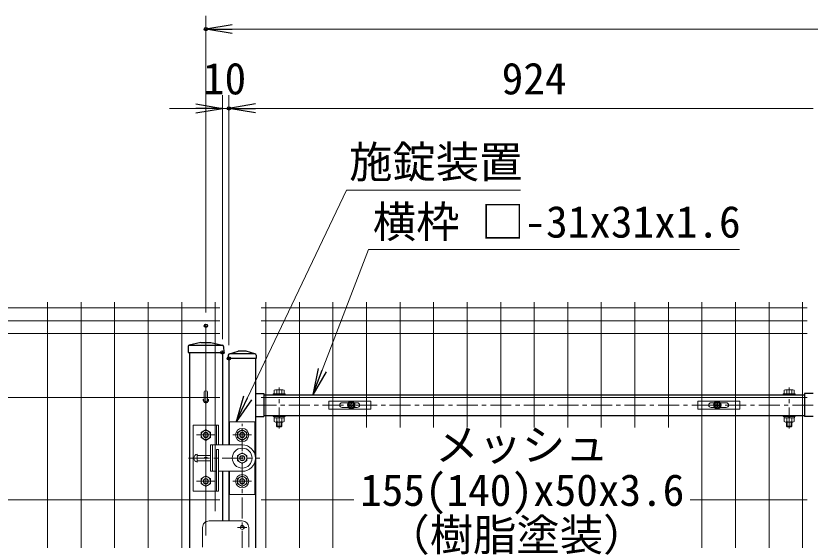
# Model space of a CAD drawing. Units: millimetres, scale not verified. Extents: x -4200 to 4200, y -2970 to 2970.
# Drawn here: x -2931 to -1729, y 318 to 1111 of the extents above; entities that cross this region are included whole.
import ezdxf
from ezdxf.enums import TextEntityAlignment as Align

# ---------------------------------------------------------------- set-up
doc = ezdxf.new("R2010")
doc.units = ezdxf.units.MM
doc.header["$LTSCALE"] = 10
doc.header["$PDMODE"] = 32
doc.header["$PDSIZE"] = 5
doc.linetypes.add('USER1', pattern=[50.8, 31.75, -6.35, 6.35, -6.35])
for name, color, linetype, lineweight in [('0-0_D-STR-TXT', 7, 'Continuous', 13), ('0-1_D-STR3', 3, 'Continuous', 13), ('0-3_D-BMK', 2, 'USER1', 13), ('0-4_D-STR1', 1, 'Continuous', 25), ('0-5_D-STR-DIM', 7, 'Continuous', 13), ('0-6_0', 7, 'Continuous', 25), ('0-7_Defpoints', 6, 'Continuous', 25), ('0-9_D-STR2', 7, 'Continuous', 13)]:
    doc.layers.add(name, color=color, linetype=linetype, lineweight=lineweight)
doc.styles.add('ＭＳ ゴシック', font='')
doc.styles.get('ＭＳ ゴシック').set_extended_font_data('MS Gothic')

# ---------------------------------------------------------------- blocks, each defined once
blk = doc.blocks.new('_Open')
at = {"layer": '0-6_0'}
blk.add_line((-10, 1.667), (0, 0), dxfattribs=at)
blk.add_lwpolyline([(-10, -1.667), (0, 0), (-10, 0)], dxfattribs=at)
blk = doc.blocks.new('U5')
at = {"layer": '0-1_D-STR3'}
for p, q in [((770, 7613.5), (770, 7597.5)), ((770, 7613.5), (950, 7613.5)), ((770, 7597.5), (950, 7597.5)), ((785, 7613.5), (785, 7668)), ((935, 7613.5), (785, 7613.5)), ((916.3, 7673.5), (803.8, 7673.5)), ((822.5, 7613.5), (822.5, 7668)), ((897.5, 7613.5), (897.5, 7668)), ((935, 7613.5), (935, 7668)), ((950, 7613.5), (950, 7597.5)), ((8490, 7613.5), (8490, 7597.5)), ((8670, 7613.5), (8490, 7613.5)), ((8670, 7597.5), (8490, 7597.5)), ((8505, 7613.5), (8505, 7668)), ((8505, 7613.5), (8655, 7613.5)), ((8523.7, 7673.5), (8636.2, 7673.5)), ((8542.5, 7613.5), (8542.5, 7668)), ((8617.5, 7613.5), (8617.5, 7668)), ((8655, 7613.5), (8655, 7668)), ((8670, 7613.5), (8670, 7597.5)), ((770, 7287.5), (770, 7271.5)), ((770, 7287.5), (950, 7287.5)), ((770, 7271.5), (950, 7271.5)), ((785, 7251.5), (785, 7192)), ((822.5, 7251.5), (822.5, 7192)), ((863.8, 7251.5), (852.2, 7271.5)), ((870.7, 7251.5), (859.1, 7271.5)), ((897.5, 7251.5), (897.5, 7192)), ((935, 7251.5), (935, 7192)), ((950, 7287.5), (950, 7271.5)), ((8490, 7287.5), (8490, 7271.5)), ((8670, 7287.5), (8490, 7287.5)), ((8670, 7271.5), (8490, 7271.5)), ((8505, 7251.5), (8505, 7192)), ((8542.5, 7251.5), (8542.5, 7192)), ((8569.3, 7251.5), (8580.8, 7271.5)), ((8576.2, 7251.5), (8587.8, 7271.5)), ((8617.5, 7251.5), (8617.5, 7192)), ((8655, 7251.5), (8655, 7192)), ((8670, 7287.5), (8670, 7271.5)), ((-440, 7140), (-60, 7140)), ((-440, 6140), (-440, 7140)), ((-90, 6840), (-90, 7140)), ((-60, 6840), (-60, 7140)), ((490, 7190), (110, 7190)), ((110, 7190), (110, 6840)), ((490, 6702.4), (490, 7190)), ((803.8, 7186.5), (916.3, 7186.5)), ((820, 7123.5), (820, 7186.5)), ((820, 7123.5), (830, 7113.5)), ((820, 7123.5), (900, 7123.5)), ((830, 7113.5), (830, 7186.5)), ((890, 7113.5), (830, 7113.5)), ((890, 7113.5), (890, 7186.5)), ((890, 7113.5), (900, 7123.5)), ((900, 7123.5), (900, 7186.5)), ((8636.2, 7186.5), (8523.7, 7186.5)), ((8540, 7123.5), (8540, 7186.5)), ((8550, 7113.5), (8540, 7123.5)), ((8620, 7123.5), (8540, 7123.5)), ((8550, 7113.5), (8550, 7186.5)), ((8550, 7113.5), (8610, 7113.5)), ((8610, 7113.5), (8610, 7186.5)), ((8620, 7123.5), (8610, 7113.5)), ((8620, 7123.5), (8620, 7186.5)), ((-250, 7070.8), (-320, 7030.4)), ((-320, 6949.6), (-320, 7030.4)), ((-250, 7070.8), (-180, 7030.4)), ((-180, 6949.6), (-180, 7030.4)), ((300, 7070.8), (230, 7030.4)), ((230, 6949.6), (230, 7030.4)), ((300, 7070.8), (370, 7030.4)), ((370, 6949.6), (370, 7030.4)), ((-250, 6909.2), (-320, 6949.6)), ((-250, 6909.2), (-180, 6949.6)), ((300, 6909.2), (230, 6949.6)), ((300, 6909.2), (370, 6949.6)), ((-180, 6840), (-180, 6440)), ((-180, 6840), (300, 6840)), ((-150, 6840), (-150, 6440)), ((-90, 6770), (-60, 6770)), ((-90, 6770), (-90, 6140)), ((-60, 6770), (-60, 6140)), ((-380, 6580), (-380, 6700)), ((-180, 6680), (-380, 6680)), ((300, 6720.8), (230, 6680.4)), ((230, 6599.6), (230, 6680.4)), ((300, 6720.8), (370, 6680.4)), ((370, 6599.6), (370, 6680.4)), ((-180, 6600), (-380, 6600)), ((300, 6559.2), (230, 6599.6)), ((300, 6559.2), (370, 6599.6)), ((490, 6577.5), (490, 6090)), ((-180, 6440), (-90, 6440)), ((-60, 6440), (300, 6440)), ((110, 6090), (110, 6440)), ((-250, 6370.8), (-320, 6330.4)), ((-320, 6330.4), (-320, 6249.6)), ((-250, 6370.8), (-180, 6330.4)), ((-180, 6330.4), (-180, 6249.6)), ((300, 6370.8), (230, 6330.4)), ((300, 6370.8), (230, 6330.4)), ((230, 6249.6), (230, 6330.4)), ((230, 6330.4), (230, 6249.6)), ((300, 6370.8), (370, 6330.4)), ((300, 6370.8), (370, 6330.4)), ((370, 6249.6), (370, 6330.4)), ((370, 6330.4), (370, 6249.6)), ((-440, 6140), (-60, 6140)), ((-250, 6209.2), (-320, 6249.6)), ((-250, 6209.2), (-180, 6249.6)), ((300, 6209.2), (230, 6249.6)), ((300, 6209.2), (230, 6249.6)), ((300, 6209.2), (370, 6249.6)), ((300, 6209.2), (370, 6249.6)), ((490, 6090), (110, 6090)), ((-200, 5690), (300, 5690)), ((-300, 5290), (-300, 5590)), ((400, 5290), (400, 5590))]:
    blk.add_line(p, q, dxfattribs=at)
for points in [[(937, 7251.5), (783, 7251.5), (783, 7271.5)], [(937, 7251.5), (937, 7271.5), (783, 7271.5)], [(8503, 7251.5), (8657, 7251.5), (8657, 7271.5)], [(8503, 7251.5), (8503, 7271.5), (8657, 7271.5)]]:
    blk.add_lwpolyline(points, dxfattribs=at)
for centre, radius in [((-250, 6990), 70), ((-250, 6990), 40), ((-250, 6990), 35), ((300, 6990), 100), ((300, 6990), 70), ((300, 6990), 40), ((300, 6990), 35), ((300, 6640), 150), ((300, 6640), 70), ((300, 6640), 40), ((300, 6640), 35), ((300, 6290), 100), ((300, 6290), 100), ((-250, 6290), 70), ((-250, 6290), 40), ((-250, 6290), 35), ((300, 6290), 70), ((300, 6290), 70), ((300, 6290), 40), ((300, 6290), 40), ((300, 6290), 35), ((300, 6290), 35), ((300, 5590), 30)]:
    blk.add_circle(centre, radius, dxfattribs=at)
for centre, radius, start, end in [((803.8, 7639), 34.5, 57.13278, 122.86722), ((860, 7543.6), 129.9, 73.22135, 106.77865), ((916.3, 7639), 34.5, 57.13278, 122.86722), ((8523.7, 7639), 34.5, 57.13278, 122.86722), ((8580, 7543.6), 129.9, 73.22135, 106.77865), ((8636.2, 7639), 34.5, 57.13278, 122.86722), ((803.8, 7221), 34.5, 237.13278, 302.86722), ((860, 7316.4), 129.9, 253.22135, 286.77865), ((916.3, 7221), 34.5, 237.13278, 302.86722), ((8523.7, 7221), 34.5, 237.13278, 302.86722), ((8580, 7316.4), 129.9, 253.22135, 286.77865), ((8636.2, 7221), 34.5, 237.13278, 302.86722), ((300, 6640), 200, 270, 89.99983), ((-369, 6640), 61, 100.38886, 259.61115), ((-200, 5590), 100, 90, 180.00001), ((300, 5590), 100, 0, 90)]:
    blk.add_arc(centre, radius, start, end, dxfattribs=at)
at = {"layer": '0-3_D-BMK'}
for p, q in [((860, 7089), (860, 7709.9)), ((8580, 7089), (8580, 7709.9)), ((500, 7442.5), (8940, 7442.5)), ((500, 7442.5), (8940, 7442.5)), ((-250, 6170), (-250, 7110)), ((300, 5220), (300, 7160)), ((-391.2, 6990), (-108.8, 6990)), ((158.8, 6990), (441.2, 6990)), ((-512.1, 6640), (568.4, 6640)), ((-391.2, 6290), (-108.8, 6290)), ((158.8, 6290), (441.2, 6290)), ((231.1, 5590), (368.9, 5590))]:
    blk.add_line(p, q, dxfattribs=at)
at = {"layer": '0-4_D-STR1'}
for p, q in [((90, 8196), (90, 8150)), ((106.9, 8218.9), (240, 8260)), ((489.6, 8220), (114, 8220)), ((360, 8260), (240, 8260)), ((493.1, 8218.9), (360, 8260)), ((510, 8196), (510, 8150)), ((510, 8150), (90, 8150)), ((100, 8150), (100, 6840)), ((500, 8150), (500, 300)), ((630, 7597.5), (8810, 7597.5)), ((8810, 7617.5), (8810, 7267.5)), ((8940, 7617.5), (8810, 7617.5)), ((500, 7267.5), (630, 7267.5)), ((630, 7287.5), (8810, 7287.5)), ((8940, 7267.5), (8810, 7267.5)), ((100, 6440), (100, 5690))]:
    blk.add_line(p, q, dxfattribs=at)
blk.add_lwpolyline([(500, 7617.5), (630, 7617.5), (630, 7267.5)], dxfattribs=at)
for centre, start, end in [((114, 8196), 90, 180), ((486, 8196), 0, 72.84994)]:
    blk.add_arc(centre, 24, start, end, dxfattribs=at)
at = {"layer": '0-7_Defpoints'}
for centre in [(1950, 7442.5), (7490, 7442.5)]:
    blk.add_circle(centre, 40, dxfattribs=at)
blk = doc.blocks.new('A$C1aa64d16')
at = {"layer": '0-1_D-STR3'}
for p, q in [((-339.9, 60), (295.1, 60)), ((-339.9, -60), (-339.9, 60)), ((-137.4, 35), (-45.6, 35)), ((-18.5, 4.2), (-31.5, 3.9)), ((-31.5, 3.9), (-31.5, -4)), ((-4, 31.5), (-4.2, 18.5)), ((-4, 31.5), (4, 31.5)), ((4, 31.5), (4.2, 18.5)), ((18.5, 4.2), (31.5, 3.9)), ((31.5, 3.9), (31.5, -4)), ((45.6, 35), (92.6, 35)), ((-137.4, -35), (-45.6, -35)), ((-18.5, -4.2), (-31.5, -4)), ((-4, -31.5), (-4.2, -18.5)), ((18.5, -4.2), (31.5, -4)), ((45.6, -35), (92.6, -35))]:
    blk.add_line(p, q, dxfattribs=at)
for points in [[(-339.9, -60), (295.1, -60), (295.1, 60)], [(-4, -31.5), (4, -31.5), (4.2, -18.5)]]:
    blk.add_lwpolyline(points, dxfattribs=at)
for radius in [57.5, 52.5]:
    blk.add_circle((0, 0), radius, dxfattribs=at)
for centre, radius, start, end in [((-137.4, 0), 35, 90, 270), ((-19.1, 19), 14.9, 270, 0), ((19.1, 19), 14.9, 180, 270), ((92.6, 0), 35, 270, 90), ((-19.1, -19), 14.9, 0, 90), ((19.1, -19), 14.9, 90, 180)]:
    blk.add_arc(centre, radius, start, end, dxfattribs=at)
blk = doc.blocks.new('A$Cf29bf4b8')
at = {"layer": '0-1_D-STR3'}
for p, q in [((-295.2, 60), (339.8, 60)), ((-295.2, -60), (-295.2, 60)), ((-92.7, 35), (-45.6, 35)), ((-18.5, 4.2), (-31.5, 3.9)), ((-31.5, 3.9), (-31.5, -4)), ((-4, 31.5), (-4.2, 18.5)), ((-4, 31.5), (4, 31.5)), ((4, 31.5), (4.2, 18.5)), ((18.5, 4.2), (31.5, 3.9)), ((31.5, 3.9), (31.5, -4)), ((45.6, 35), (137.3, 35)), ((-92.7, -35), (-45.6, -35)), ((-18.5, -4.2), (-31.5, -4)), ((-4, -31.5), (-4.2, -18.5)), ((18.5, -4.2), (31.5, -4)), ((45.6, -35), (137.3, -35))]:
    blk.add_line(p, q, dxfattribs=at)
for points in [[(-295.2, -60), (339.8, -60), (339.8, 60)], [(-4, -31.5), (4, -31.5), (4.2, -18.5)]]:
    blk.add_lwpolyline(points, dxfattribs=at)
for radius in [57.5, 52.5]:
    blk.add_circle((0, 0), radius, dxfattribs=at)
for centre, radius, start, end in [((-92.7, 0), 35, 90, 270), ((-19.1, 19), 14.9, 270, 0), ((19.1, 19), 14.9, 180, 270), ((137.3, 0), 35, 270, 90), ((-19.1, -19), 14.9, 0, 90), ((19.1, -19), 14.9, 90, 180)]:
    blk.add_arc(centre, radius, start, end, dxfattribs=at)

msp = doc.modelspace()

# ---------------------------------------------------------------- linework, layer by layer
at = {"layer": '0-0_D-STR-TXT'}
for points in [[(-2167.64, 847.08), (-2430.97, 847.08), (-2581.05, 532.78)], [(-1836.02, 757.52), (-2397.54, 757.52), (-2467.84, 574.77)]]:
    msp.add_lwpolyline(points, dxfattribs=at)
at = {"layer": '0-1_D-STR3'}
for p, q in [((-2646.52, 541.85), (-2646.52, 529.69)), ((-2641.32, 541.85), (-2641.32, 529.69))]:
    msp.add_line(p, q, dxfattribs=at)
msp.add_arc((-2643.92, 529.69), 2.6, 180, 0, dxfattribs=at)
for centre in [(-2643.92, 541.84), (-2643.92, 441.39)]:
    msp.add_ellipse(centre, major_axis=(-2.6, 0), ratio=0.649974, start_param=3.1415927, end_param=6.2831853, dxfattribs=at)
at = {"layer": '0-3_D-BMK'}
msp.add_line((-2643.92, 642.06), (-2643.92, -502.32), dxfattribs=at)
at = {"layer": '0-4_D-STR1'}
for p, q in [((-2651.42, 616.69), (-2669.21, 612.6)), ((-2651.42, 616.69), (-2636.42, 616.69)), ((-2636.42, 616.69), (-2618.63, 612.6)), ((-2670.76, 610.68), (-2670.92, 601.69)), ((-2670.92, 601.69), (-2616.92, 601.69)), ((-2668.92, 601.69), (-2668.92, -422.32)), ((-2668.83, 612.69), (-2619, 612.69)), ((-2618.92, 601.69), (-2618.92, 461.68)), ((-2617.07, 610.68), (-2616.92, 601.69)), ((-2618.92, 421.68), (-2618.92, 346.68))]:
    msp.add_line(p, q, dxfattribs=at)
for centre, radius, start, end in [((-2668.76, 610.65), 2, 102.93782, 179), ((-2619.07, 610.65), 2, 1, 77.06218), ((-2643.92, 529.69), 4, 162.5424, 17.4576)]:
    msp.add_arc(centre, radius, start, end, dxfattribs=at)
at = {"layer": '0-5_D-STR-DIM'}
for p, q in [((-2643.92, 662.06), (-2643.92, 1111.06)), ((-1653.92, 1091.06), (-2603.92, 1091.06)), ((-2618.92, 621.69), (-2618.92, 991.06)), ((-2608.92, 612.69), (-2608.92, 991.06)), ((-2608.92, 612.69), (-2608.92, 991.06)), ((-2658.92, 971.06), (-2698.92, 971.06)), ((-2618.92, 971.06), (-2608.92, 971.06)), ((-2568.92, 971.06), (-1724.92, 971.06)), ((-2568.92, 971.06), (-2528.92, 971.06)), ((-1724.92, 971.06), (-1764.92, 971.06))]:
    msp.add_line(p, q, dxfattribs=at)
at = {"layer": '0-7_Defpoints'}
for p in [(-2643.92, 1091.06), (-2608.92, 971.06), (-2643.92, 642.06), (-2618.92, 601.69), (-2608.92, 592.69)]:
    msp.add_point(p, dxfattribs=at)
at = {"layer": '0-9_D-STR2'}
for p, q in [((-2883.57, 677.68), (-2883.57, -192.32)), ((-2832.8, 677.68), (-2832.8, -192.32)), ((-2782.03, 677.68), (-2782.03, -192.32)), ((-2731.26, 677.68), (-2731.26, -192.32)), ((-2680.49, 677.68), (-2680.49, -192.32)), ((-2629.72, 677.68), (-2629.72, 361.63)), ((-2553.08, 677.68), (-2553.08, -192.32)), ((-2502.31, 677.68), (-2502.31, -192.32)), ((-2451.54, 677.68), (-2451.54, -192.32)), ((-2400.77, 677.68), (-2400.77, 487.78)), ((-2350, 677.68), (-2350, 487.78)), ((-2299.23, 677.68), (-2299.23, 487.78)), ((-2248.46, 677.68), (-2248.46, 487.78)), ((-2197.69, 677.68), (-2197.69, 487.78)), ((-2146.92, 677.68), (-2146.92, 487.78)), ((-2096.15, 677.68), (-2096.15, 487.78)), ((-2045.38, 677.68), (-2045.38, 487.78)), ((-1994.61, 677.68), (-1994.61, 487.78)), ((-1943.84, 677.68), (-1943.84, 487.78)), ((-1893.07, 677.68), (-1893.07, -192.32)), ((-1842.3, 677.68), (-1842.3, -192.32)), ((-1791.53, 677.68), (-1791.53, -192.32)), ((-1740.76, 677.68), (-1740.76, -192.32)), ((-2622.72, 669.26), (-3026.29, 669.26)), ((-2560.08, 669.26), (-1733.76, 669.26)), ((-2622.72, 649.68), (-3026.29, 649.68)), ((-2560.08, 649.68), (-1733.76, 649.68)), ((-2622.72, 630.11), (-3026.29, 630.11)), ((-2560.08, 630.11), (-1733.76, 630.11)), ((-2622.72, 533.68), (-3026.29, 533.68)), ((-2560.08, 533.68), (-1733.76, 533.68)), ((-2622.72, 378.43), (-3026.29, 378.43)), ((-2560.08, 378.43), (-2420.09, 378.43)), ((-1910.83, 378.43), (-1733.76, 378.43))]:
    msp.add_line(p, q, dxfattribs=at)

# ---------------------------------------------------------------- block references
at = {"layer": '0-0_D-STR-TXT', "xscale": 4, "yscale": 4}
for p, rotation in [((-2482.2, 537.43), 248.95859), ((-2598.29, 496.68), 244.47531)]:
    msp.add_blockref('_Open', p, dxfattribs=dict(at, rotation=rotation))
at = {"layer": '0-5_D-STR-DIM', "xscale": 4, "yscale": 4, "rotation": 180}
for p in [(-2643.92, 1091.06), (-2608.92, 971.06), (-2608.92, 971.06)]:
    msp.add_blockref('_Open', p, dxfattribs=at)
at = {"layer": '0-5_D-STR-DIM'}
for name, p, xscale, yscale in [('_Open', (-2618.92, 971.06), 4, 4), ('U5', (-2618.92, -222.32), 0.1, 0.1), ('A$C1aa64d16', (-2423.92, 521.93), 0.1, 0.1), ('A$Cf29bf4b8', (-1869.92, 521.93), 0.1, 0.1)]:
    msp.add_blockref(name, p, dxfattribs=dict(at, xscale=xscale, yscale=yscale))

# ---------------------------------------------------------------- texts
at = {"layer": '0-0_D-STR-TXT', "style": 'ＭＳ ゴシック'}
for s, p in [('施錠装置', (-2427.06, 851.47)), ('横枠 □-31x31x1.6', (-2391.19, 760.97)), ('メッシュ', (-2296.76, 423.4)), ('155(140)x50x3.6', (-2410.47, 354.91)), ('（樹脂塗装）', (-2370.62, 287))]:
    msp.add_text(s, height=48.09, dxfattribs=at).set_placement(p, align=Align.BOTTOM_LEFT)
at = {"layer": '0-5_D-STR-DIM', "style": 'ＭＳ ゴシック'}
for s, p in [('10', (-2648.32, 977.81)), ('924', (-2196.17, 977.81))]:
    msp.add_text(s, height=48.09, dxfattribs=at).set_placement(p, align=Align.BOTTOM_LEFT)

doc.saveas('drawing.dxf')
